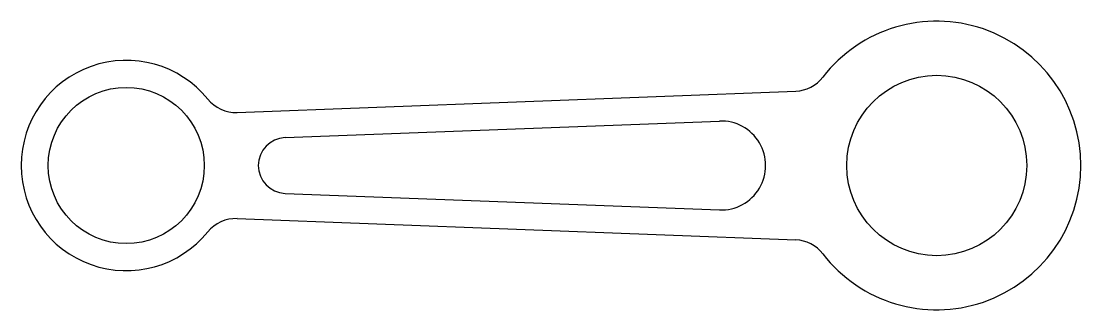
# Model space of a CAD drawing. Header units: millimetres. Extents: x 2701.3 to 2789.5, y 1712.6 to 1736.6.
import ezdxf

# ---------------------------------------------------------------- set-up
doc = ezdxf.new("R2010")
doc.units = ezdxf.units.MM

msp = doc.modelspace()

# ---------------------------------------------------------------- linework, layer by layer
for p, q in [((2719.27, 1729.052), (2765.798, 1730.83)), ((2723.268, 1726.953), (2759.446, 1728.335)), ((2723.268, 1722.321), (2759.446, 1720.938)), ((2719.27, 1720.222), (2765.798, 1718.444))]:
    msp.add_line(p, q)
for centre, radius in [((2777.539, 1724.637), 7.5), ((2710.039, 1724.637), 6.5)]:
    msp.add_circle(centre, radius)
for centre, radius, start, end in [((2777.539, 1724.637), 12, 217.78566, 142.21434), ((2710.039, 1724.637), 8.75, 39.11379, 320.88621), ((2765.684, 1733.827), 3, 272.18839, 322.21434), ((2719.155, 1732.049), 3, 219.11379, 272.18839), ((2759.587, 1724.637), 3.701, 267.81161, 92.18839), ((2723.356, 1724.637), 2.318, 92.18839, 267.81161), ((2719.155, 1717.224), 3, 87.81161, 140.88621), ((2765.684, 1715.446), 3, 37.78566, 87.81161)]:
    msp.add_arc(centre, radius, start, end)

doc.saveas('drawing.dxf')
